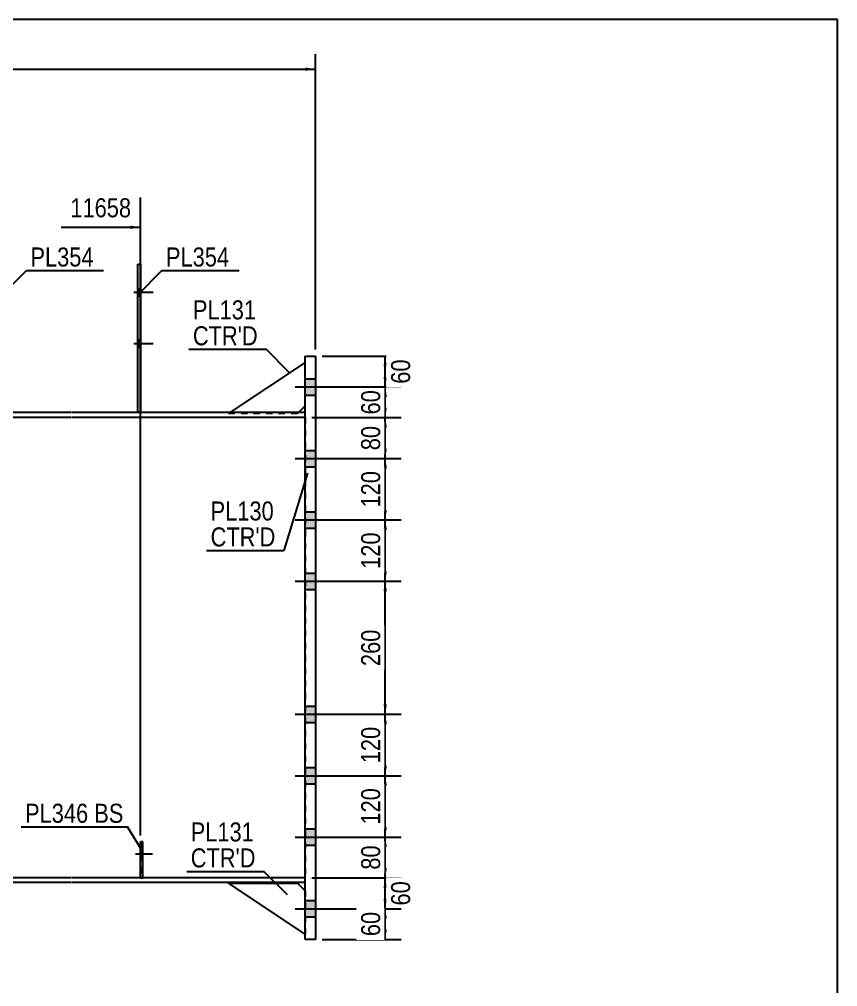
# Model space of a CAD drawing. Header units: millimetres. Extents: x 2 to 405, y 5 to 282.
# Drawn here: x 282 to 405, y 136.5 to 282 of the extents above; entities that cross this region are included whole.
import ezdxf

# ---------------------------------------------------------------- set-up
doc = ezdxf.new("R2010")
doc.units = ezdxf.units.MM
doc.linetypes.add('DXK_LINE_DOT1', pattern=[1.8814, 0.9407, -0.9407])
doc.linetypes.add('DXK_LINE_DOT2', pattern=[3.9198, 1.9599, -1.9599])
doc.styles.add('Arial Narrow', font='ARIALN.TTF', dxfattribs={"height": 0.2})

# ---------------------------------------------------------------- blocks, each defined once
blk = doc.blocks.new('Unknown-623472789-1210')
at = {"color": 5, "linetype": 'Continuous'}
for p, q in [((405, 282), (5, 282)), ((405, 5), (405, 282))]:
    blk.add_line(p, q, dxfattribs=at)
blk = doc.blocks.new('Part-623472789-1541 - 1517')
at = {"color": 2, "linetype": 'Continuous'}
for p, q in [((269.49, 222.87), (257.26, 222.87)), ((257.26, 222.1), (257.26, 222.87)), ((289.85, 222.87), (269.59, 222.87)), ((324.96, 222.87), (289.95, 222.87)), ((269.49, 222.1), (257.26, 222.1)), ((289.85, 222.1), (269.59, 222.1)), ((324.96, 222.1), (289.95, 222.1))]:
    blk.add_line(p, q, dxfattribs=at)
at = {"color": 7, "linetype": 'DXK_LINE_DOT1'}
blk.add_line((324.96, 222.1), (324.96, 222.87), dxfattribs=at)
blk = doc.blocks.new('Part-623472789-1612 - 1517')
at = {"color": 2, "linetype": 'Continuous'}
for p, q in [((257.26, 152.87), (257.26, 152.25)), ((269.49, 152.87), (257.26, 152.87)), ((289.85, 152.87), (269.59, 152.87)), ((324.96, 152.87), (289.95, 152.87)), ((257.26, 152.25), (269.49, 152.25)), ((269.59, 152.25), (289.85, 152.25)), ((289.95, 152.25), (324.96, 152.25))]:
    blk.add_line(p, q, dxfattribs=at)
at = {"color": 7, "linetype": 'DXK_LINE_DOT1'}
blk.add_line((324.96, 152.25), (324.96, 152.87), dxfattribs=at)
blk = doc.blocks.new('Part-623472789-1829 - 1517')
at = {"color": 7, "linetype": 'DXK_LINE_DOT1'}
for p, q in [((300.19, 158.28), (300.19, 152.89)), ((300.57, 158.28), (300.19, 158.28)), ((300.57, 152.89), (300.57, 158.28)), ((300.19, 154.05), (300.57, 154.05)), ((300.19, 152.89), (300.57, 152.89))]:
    blk.add_line(p, q, dxfattribs=at)
blk = doc.blocks.new('Part-623472789-1834 - 1517')
at = {"color": 2, "linetype": 'Continuous'}
for p, q in [((300.19, 152.89), (300.19, 158.28)), ((300.57, 158.28), (300.19, 158.28)), ((300.57, 152.89), (300.57, 158.28)), ((300.57, 152.89), (300.19, 152.89))]:
    blk.add_line(p, q, dxfattribs=at)
blk = doc.blocks.new('Bolt-623472789-1660 - 1517')
at = {"color": 3, "linetype": 'DXK_LINE_DOT2'}
for p, q in [((299.45, 156.51), (301.99, 156.51)), ((300.19, 157.05), (300.57, 157.05)), ((300.19, 155.97), (300.57, 155.97))]:
    blk.add_line(p, q, dxfattribs=at)
blk = doc.blocks.new('Bolt-623472789-1661 - 1517')
at = {"linetype": 'Continuous'}
blk.add_hatch(color=3, dxfattribs=at).paths.add_polyline_path([(300.57, 155.97), (300.57, 157.05), (300.19, 157.05), (300.19, 155.97)])
at = {"color": 3, "linetype": 'Continuous'}
for p, q in [((299.45, 156.51), (301.99, 156.51)), ((300.19, 157.05), (300.57, 157.05)), ((300.19, 155.97), (300.57, 155.97))]:
    blk.add_line(p, q, dxfattribs=at)
blk = doc.blocks.new('Bolt-623472789-1662 - 1517')
at = {"linetype": 'Continuous'}
for points in [[(300.19, 240.41), (300.19, 241.49), (299.8, 241.49), (299.8, 240.41)], [(300.19, 240.41), (300.19, 241.49), (299.8, 241.49), (299.8, 240.41)], [(300.19, 232.72), (300.19, 233.79), (299.8, 233.79), (299.8, 232.72)], [(300.19, 232.72), (300.19, 233.79), (299.8, 233.79), (299.8, 232.72)]]:
    blk.add_hatch(color=3, dxfattribs=at).paths.add_polyline_path(points)
at = {"color": 3, "linetype": 'Continuous'}
for p, q in [((299.19, 240.95), (302.11, 240.95)), ((299.19, 240.95), (302.11, 240.95)), ((299.8, 241.49), (300.19, 241.49)), ((299.8, 241.49), (300.19, 241.49)), ((299.8, 240.41), (300.19, 240.41)), ((299.8, 240.41), (300.19, 240.41)), ((299.19, 233.26), (302.11, 233.26)), ((299.19, 233.26), (302.11, 233.26)), ((299.8, 233.79), (300.19, 233.79)), ((299.8, 233.79), (300.19, 233.79)), ((299.8, 232.72), (300.19, 232.72)), ((299.8, 232.72), (300.19, 232.72))]:
    blk.add_line(p, q, dxfattribs=at)
blk = doc.blocks.new('Bolt-623472789-1663 - 1517')
at = {"linetype": 'Continuous'}
for points in [[(324.96, 227.95), (324.96, 225.49), (326.5, 225.49), (326.5, 227.95)], [(324.96, 227.95), (324.96, 225.49), (326.5, 225.49), (326.5, 227.95)], [(324.96, 217.18), (324.96, 214.72), (326.5, 214.72), (326.5, 217.18)], [(324.96, 217.18), (324.96, 214.72), (326.5, 214.72), (326.5, 217.18)], [(324.96, 207.95), (324.96, 205.49), (326.5, 205.49), (326.5, 207.95)], [(324.96, 207.95), (324.96, 205.49), (326.5, 205.49), (326.5, 207.95)], [(324.96, 198.72), (324.96, 196.25), (326.5, 196.25), (326.5, 198.72)], [(324.96, 198.72), (324.96, 196.25), (326.5, 196.25), (326.5, 198.72)], [(324.96, 178.72), (324.96, 176.25), (326.5, 176.25), (326.5, 178.72)], [(324.96, 178.72), (324.96, 176.25), (326.5, 176.25), (326.5, 178.72)], [(324.96, 169.49), (324.96, 167.02), (326.5, 167.02), (326.5, 169.49)], [(324.96, 169.49), (324.96, 167.02), (326.5, 167.02), (326.5, 169.49)], [(324.96, 160.25), (324.96, 157.79), (326.5, 157.79), (326.5, 160.25)], [(324.96, 160.25), (324.96, 157.79), (326.5, 157.79), (326.5, 160.25)], [(324.96, 149.49), (324.96, 147.02), (326.5, 147.02), (326.5, 149.49)], [(324.96, 149.49), (324.96, 147.02), (326.5, 147.02), (326.5, 149.49)]]:
    blk.add_hatch(color=3, dxfattribs=at).paths.add_polyline_path(points)
at = {"color": 3, "linetype": 'Continuous'}
for p, q in [((324.96, 227.95), (326.5, 227.95)), ((324.96, 227.95), (326.5, 227.95)), ((323.44, 226.72), (332.65, 226.72)), ((323.44, 226.72), (332.65, 226.72)), ((324.96, 225.49), (326.5, 225.49)), ((324.96, 225.49), (326.5, 225.49)), ((324.96, 217.18), (326.5, 217.18)), ((324.96, 217.18), (326.5, 217.18)), ((323.44, 215.95), (332.65, 215.95)), ((323.44, 215.95), (332.65, 215.95)), ((324.96, 214.72), (326.5, 214.72)), ((324.96, 214.72), (326.5, 214.72)), ((323.44, 206.72), (332.65, 206.72)), ((323.44, 206.72), (332.65, 206.72)), ((324.96, 207.95), (326.5, 207.95)), ((324.96, 207.95), (326.5, 207.95)), ((324.96, 205.49), (326.5, 205.49)), ((324.96, 205.49), (326.5, 205.49)), ((324.96, 198.72), (326.5, 198.72)), ((324.96, 198.72), (326.5, 198.72)), ((323.44, 197.49), (332.65, 197.49)), ((323.44, 197.49), (332.65, 197.49)), ((324.96, 196.25), (326.5, 196.25)), ((324.96, 196.25), (326.5, 196.25)), ((323.44, 177.49), (332.65, 177.49)), ((323.44, 177.49), (332.65, 177.49)), ((324.96, 178.72), (326.5, 178.72)), ((324.96, 178.72), (326.5, 178.72)), ((324.96, 176.25), (326.5, 176.25)), ((324.96, 176.25), (326.5, 176.25)), ((324.96, 169.49), (326.5, 169.49)), ((324.96, 169.49), (326.5, 169.49)), ((323.44, 168.25), (332.65, 168.25)), ((323.44, 168.25), (332.65, 168.25)), ((324.96, 167.02), (326.5, 167.02)), ((324.96, 167.02), (326.5, 167.02)), ((324.96, 160.25), (326.5, 160.25)), ((324.96, 160.25), (326.5, 160.25)), ((323.44, 159.02), (332.65, 159.02)), ((323.44, 159.02), (332.65, 159.02)), ((324.96, 157.79), (326.5, 157.79)), ((324.96, 157.79), (326.5, 157.79)), ((324.96, 149.49), (326.5, 149.49)), ((324.96, 149.49), (326.5, 149.49)), ((323.44, 148.25), (332.65, 148.25)), ((323.44, 148.25), (332.65, 148.25)), ((324.96, 147.02), (326.5, 147.02)), ((324.96, 147.02), (326.5, 147.02))]:
    blk.add_line(p, q, dxfattribs=at)
blk = doc.blocks.new('Part-623472789-1671 - 1517')
at = {"color": 2, "linetype": 'Continuous'}
blk.add_line((173, 222.1), (173, 152.87), dxfattribs=at)
at = {"color": 7, "linetype": 'DXK_LINE_DOT1'}
for p, q in [((227.56, 222.1), (173, 222.1)), ((247.93, 222.1), (227.66, 222.1)), ((269.49, 222.1), (248.03, 222.1)), ((289.85, 222.1), (269.59, 222.1)), ((324.96, 222.1), (289.95, 222.1)), ((324.96, 222.1), (324.96, 152.87)), ((227.56, 152.87), (173, 152.87)), ((247.93, 152.87), (227.66, 152.87)), ((269.49, 152.87), (248.03, 152.87)), ((289.85, 152.87), (269.59, 152.87)), ((324.96, 152.87), (289.95, 152.87))]:
    blk.add_line(p, q, dxfattribs=at)
blk = doc.blocks.new('Part-623472789-1839 - 1517')
at = {"color": 2, "linetype": 'Continuous'}
for p, q in [((299.8, 222.87), (299.8, 245.18)), ((299.8, 245.18), (300.19, 245.18)), ((300.19, 245.18), (300.19, 222.87))]:
    blk.add_line(p, q, dxfattribs=at)
at = {"color": 7, "linetype": 'DXK_LINE_DOT1'}
blk.add_line((300.19, 222.87), (299.8, 222.87), dxfattribs=at)
blk = doc.blocks.new('Part-623472789-1919 - 1517')
at = {"color": 2, "linetype": 'Continuous'}
for p, q in [((324.96, 230.41), (313.65, 222.87)), ((324.96, 223.87), (323.96, 222.87))]:
    blk.add_line(p, q, dxfattribs=at)
at = {"color": 7, "linetype": 'DXK_LINE_DOT1'}
for p, q in [((324.96, 223.87), (324.96, 230.41)), ((313.65, 222.87), (313.42, 222.72)), ((323.8, 222.72), (313.42, 222.72)), ((323.96, 222.87), (323.8, 222.72))]:
    blk.add_line(p, q, dxfattribs=at)
blk = doc.blocks.new('Part-623472789-1924 - 1517')
at = {"color": 2, "linetype": 'Continuous'}
for p, q in [((324.96, 144.41), (313.42, 152.1)), ((313.42, 152.1), (323.8, 152.1)), ((323.8, 152.1), (324.96, 150.95))]:
    blk.add_line(p, q, dxfattribs=at)
at = {"color": 7, "linetype": 'DXK_LINE_DOT1'}
blk.add_line((324.96, 150.95), (324.96, 144.41), dxfattribs=at)
blk = doc.blocks.new('Part-623472789-1953 - 1517')
at = {"color": 2, "linetype": 'Continuous'}
for p, q in [((324.96, 143.64), (324.96, 231.33)), ((324.96, 231.33), (326.5, 231.33)), ((326.5, 231.33), (326.5, 143.64)), ((326.5, 143.64), (324.96, 143.64))]:
    blk.add_line(p, q, dxfattribs=at)
blk = doc.blocks.new('StraightDimension-623472789-3764 - 1517')
at = {"linetype": 'Continuous'}
for points in [[(336.74, 225.22), (336.99, 226.72), (337.24, 225.22)], [(337.24, 223.6), (336.99, 222.1), (336.74, 223.6)]]:
    blk.add_hatch(color=7, dxfattribs=at).paths.add_polyline_path(points)
at = {"color": 7, "linetype": 'Continuous'}
for p, q in [((325.96, 226.72), (339.39, 226.72)), ((336.99, 222.1), (336.99, 226.72)), ((325.96, 222.1), (339.39, 222.1))]:
    blk.add_line(p, q, dxfattribs=at)
at = {"color": 0}
blk.add_wipeout([(336.84, 226.84), (332.64, 226.84), (332.64, 221.98), (336.84, 221.98)], dxfattribs=at)
at = {"color": 3, "style": 'Arial Narrow'}
blk.add_text('60', height=2.863, rotation=90.0002, dxfattribs=at).set_placement((336.24, 222.58))
blk = doc.blocks.new('StraightDimension-623472789-3769 - 1517')
at = {"linetype": 'Continuous'}
for points in [[(336.74, 175.99), (336.99, 177.49), (337.24, 175.99)], [(337.24, 169.75), (336.99, 168.25), (336.74, 169.75)]]:
    blk.add_hatch(color=7, dxfattribs=at).paths.add_polyline_path(points)
at = {"color": 7, "linetype": 'Continuous'}
for p, q in [((325.96, 177.49), (339.39, 177.49)), ((336.99, 168.25), (336.99, 177.49)), ((325.96, 168.25), (339.39, 168.25))]:
    blk.add_line(p, q, dxfattribs=at)
at = {"color": 0}
blk.add_wipeout([(336.84, 176.21), (332.64, 176.21), (332.64, 169.53), (336.84, 169.53)], dxfattribs=at)
at = {"color": 3, "style": 'Arial Narrow'}
blk.add_text('120', height=2.863, rotation=90.0002, dxfattribs=at).set_placement((336.24, 170.13))
blk = doc.blocks.new('StraightDimension-623472789-2237 - 1517')
at = {"linetype": 'Continuous'}
blk.add_hatch(color=7, dxfattribs=at).paths.add_polyline_path([(325, 274.75), (326.5, 274.5), (325, 274.25)])
at = {"color": 7, "linetype": 'Continuous'}
for p, q in [((326.5, 232.33), (326.5, 276.75)), ((40.94, 274.5), (326.5, 274.5))]:
    blk.add_line(p, q, dxfattribs=at)
blk = doc.blocks.new('StraightDimension-623472789-3763 - 1517')
at = {"linetype": 'Continuous'}
for points in [[(336.74, 229.83), (336.99, 231.33), (337.24, 229.83)], [(337.24, 228.22), (336.99, 226.72), (336.74, 228.22)]]:
    blk.add_hatch(color=7, dxfattribs=at).paths.add_polyline_path(points)
at = {"color": 7, "linetype": 'Continuous'}
for p, q in [((327.5, 231.33), (339.24, 231.33)), ((336.99, 226.72), (336.99, 231.33)), ((325.96, 226.72), (339.24, 226.72))]:
    blk.add_line(p, q, dxfattribs=at)
at = {"color": 0}
blk.add_wipeout([(341.34, 231.45), (337.14, 231.45), (337.14, 226.6), (341.34, 226.6)], dxfattribs=at)
at = {"color": 3, "style": 'Arial Narrow'}
blk.add_text('60', height=2.863, rotation=90.0002, dxfattribs=at).set_placement((340.74, 227.2))
blk = doc.blocks.new('StraightDimension-623472789-3765 - 1517')
at = {"linetype": 'Continuous'}
for points in [[(336.74, 220.6), (336.99, 222.1), (337.24, 220.6)], [(337.24, 217.45), (336.99, 215.95), (336.74, 217.45)]]:
    blk.add_hatch(color=7, dxfattribs=at).paths.add_polyline_path(points)
at = {"color": 7, "linetype": 'Continuous'}
for p, q in [((325.96, 222.1), (339.39, 222.1)), ((336.99, 215.95), (336.99, 222.1)), ((325.96, 215.95), (339.39, 215.95))]:
    blk.add_line(p, q, dxfattribs=at)
at = {"color": 0}
blk.add_wipeout([(336.84, 221.45), (332.64, 221.45), (332.64, 216.6), (336.84, 216.6)], dxfattribs=at)
at = {"color": 3, "style": 'Arial Narrow'}
blk.add_text('80', height=2.863, rotation=90.0002, dxfattribs=at).set_placement((336.24, 217.2))
blk = doc.blocks.new('StraightDimension-623472789-3766 - 1517')
at = {"linetype": 'Continuous'}
for points in [[(336.74, 214.45), (336.99, 215.95), (337.24, 214.45)], [(337.24, 208.22), (336.99, 206.72), (336.74, 208.22)]]:
    blk.add_hatch(color=7, dxfattribs=at).paths.add_polyline_path(points)
at = {"color": 7, "linetype": 'Continuous'}
for p, q in [((325.96, 215.95), (339.39, 215.95)), ((336.99, 206.72), (336.99, 215.95)), ((325.96, 206.72), (339.39, 206.72))]:
    blk.add_line(p, q, dxfattribs=at)
at = {"color": 0}
blk.add_wipeout([(336.84, 214.67), (332.64, 214.67), (332.64, 207.99), (336.84, 207.99)], dxfattribs=at)
at = {"color": 3, "style": 'Arial Narrow'}
blk.add_text('120', height=2.863, rotation=90.0002, dxfattribs=at).set_placement((336.24, 208.59))
blk = doc.blocks.new('StraightDimension-623472789-3767 - 1517')
at = {"linetype": 'Continuous'}
for points in [[(336.74, 205.22), (336.99, 206.72), (337.24, 205.22)], [(337.24, 198.99), (336.99, 197.49), (336.74, 198.99)]]:
    blk.add_hatch(color=7, dxfattribs=at).paths.add_polyline_path(points)
at = {"color": 7, "linetype": 'Continuous'}
for p, q in [((325.96, 206.72), (339.39, 206.72)), ((336.99, 197.49), (336.99, 206.72)), ((325.96, 197.49), (339.39, 197.49))]:
    blk.add_line(p, q, dxfattribs=at)
at = {"color": 0}
blk.add_wipeout([(336.84, 205.44), (332.64, 205.44), (332.64, 198.76), (336.84, 198.76)], dxfattribs=at)
at = {"color": 3, "style": 'Arial Narrow'}
blk.add_text('120', height=2.863, rotation=90.0002, dxfattribs=at).set_placement((336.24, 199.36))
blk = doc.blocks.new('StraightDimension-623472789-3768 - 1517')
at = {"linetype": 'Continuous'}
for points in [[(336.74, 195.99), (336.99, 197.49), (337.24, 195.99)], [(337.24, 178.99), (336.99, 177.49), (336.74, 178.99)]]:
    blk.add_hatch(color=7, dxfattribs=at).paths.add_polyline_path(points)
at = {"color": 7, "linetype": 'Continuous'}
for p, q in [((325.96, 197.49), (339.39, 197.49)), ((336.99, 177.49), (336.99, 197.49)), ((325.96, 177.49), (339.39, 177.49))]:
    blk.add_line(p, q, dxfattribs=at)
at = {"color": 0}
blk.add_wipeout([(336.84, 190.83), (332.64, 190.83), (332.64, 184.14), (336.84, 184.14)], dxfattribs=at)
at = {"color": 3, "style": 'Arial Narrow'}
blk.add_text('260', height=2.863, rotation=90.0002, dxfattribs=at).set_placement((336.24, 184.74))
blk = doc.blocks.new('StraightDimension-623472789-3770 - 1517')
at = {"linetype": 'Continuous'}
for points in [[(336.74, 166.75), (336.99, 168.25), (337.24, 166.75)], [(337.24, 160.53), (336.99, 159.03), (336.74, 160.53)]]:
    blk.add_hatch(color=7, dxfattribs=at).paths.add_polyline_path(points)
at = {"color": 7, "linetype": 'Continuous'}
for p, q in [((325.96, 168.25), (339.39, 168.25)), ((336.99, 159.03), (336.99, 168.25)), ((325.96, 159.03), (339.39, 159.03))]:
    blk.add_line(p, q, dxfattribs=at)
at = {"color": 0}
blk.add_wipeout([(336.84, 166.98), (332.64, 166.98), (332.64, 160.3), (336.84, 160.3)], dxfattribs=at)
at = {"color": 3, "style": 'Arial Narrow'}
blk.add_text('120', height=2.863, rotation=90.0002, dxfattribs=at).set_placement((336.24, 160.9))
blk = doc.blocks.new('StraightDimension-623472789-3771 - 1517')
at = {"linetype": 'Continuous'}
for points in [[(336.74, 157.53), (336.99, 159.03), (337.24, 157.53)], [(337.24, 154.37), (336.99, 152.87), (336.74, 154.37)]]:
    blk.add_hatch(color=7, dxfattribs=at).paths.add_polyline_path(points)
at = {"color": 7, "linetype": 'Continuous'}
for p, q in [((325.96, 159.03), (339.39, 159.03)), ((336.99, 152.87), (336.99, 159.03)), ((325.96, 152.87), (339.39, 152.87))]:
    blk.add_line(p, q, dxfattribs=at)
at = {"color": 0}
blk.add_wipeout([(336.84, 158.38), (332.64, 158.38), (332.64, 153.52), (336.84, 153.52)], dxfattribs=at)
at = {"color": 3, "style": 'Arial Narrow'}
blk.add_text('80', height=2.863, rotation=90.0002, dxfattribs=at).set_placement((336.24, 154.12))
blk = doc.blocks.new('StraightDimension-623472789-3772 - 1517')
at = {"linetype": 'Continuous'}
for points in [[(336.74, 151.37), (336.99, 152.87), (337.24, 151.37)], [(337.24, 149.75), (336.99, 148.25), (336.74, 149.75)]]:
    blk.add_hatch(color=7, dxfattribs=at).paths.add_polyline_path(points)
at = {"color": 7, "linetype": 'Continuous'}
for p, q in [((325.96, 152.87), (339.24, 152.87)), ((336.99, 148.25), (336.99, 152.87)), ((325.96, 148.25), (339.24, 148.25))]:
    blk.add_line(p, q, dxfattribs=at)
at = {"color": 0}
blk.add_wipeout([(341.34, 152.99), (337.14, 152.99), (337.14, 148.13), (341.34, 148.13)], dxfattribs=at)
at = {"color": 3, "style": 'Arial Narrow'}
blk.add_text('60', height=2.863, rotation=90.0002, dxfattribs=at).set_placement((340.74, 148.73))
blk = doc.blocks.new('StraightDimension-623472789-3773 - 1517')
at = {"linetype": 'Continuous'}
for points in [[(336.74, 146.75), (336.99, 148.25), (337.24, 146.75)], [(337.24, 145.14), (336.99, 143.64), (336.74, 145.14)]]:
    blk.add_hatch(color=7, dxfattribs=at).paths.add_polyline_path(points)
at = {"color": 7, "linetype": 'Continuous'}
for p, q in [((325.96, 148.25), (339.39, 148.25)), ((336.99, 143.64), (336.99, 148.25)), ((327.5, 143.64), (339.39, 143.64))]:
    blk.add_line(p, q, dxfattribs=at)
at = {"color": 0}
blk.add_wipeout([(336.84, 148.37), (332.64, 148.37), (332.64, 143.52), (336.84, 143.52)], dxfattribs=at)
at = {"color": 3, "style": 'Arial Narrow'}
blk.add_text('60', height=2.863, rotation=90.0002, dxfattribs=at).set_placement((336.24, 144.12))
blk = doc.blocks.new('StraightDimension-623472789-6322 - 1517')
at = {"linetype": 'Continuous'}
blk.add_hatch(color=7, dxfattribs=at).paths.add_polyline_path([(298.69, 250.98), (300.19, 250.73), (298.69, 250.48)])
at = {"color": 7, "linetype": 'Continuous'}
for p, q in [((300.19, 159.28), (300.19, 255.23)), ((288.3, 250.73), (300.19, 250.73))]:
    blk.add_line(p, q, dxfattribs=at)
at = {"color": 0}
blk.add_wipeout([(299.41, 251.63), (299.41, 255.83), (289.07, 255.83), (289.07, 251.63)], dxfattribs=at)
at = {"color": 3, "style": 'Arial Narrow'}
blk.add_text('11658', height=2.863, dxfattribs=at).set_placement((289.67, 252.23))
blk = doc.blocks.new('Mark-623472789-1770 - 1517')
at = {"color": 0}
blk.add_wipeout([(293.17, 244.83), (293.17, 247.83), (283.67, 247.83), (283.67, 244.83)], dxfattribs=at)
blk.add_wipeout([(293.17, 244.83), (293.17, 247.83), (283.67, 247.83), (283.67, 244.83)], dxfattribs=at)
at = {"color": 7, "linetype": 'Continuous'}
for p, q in [((279.53, 240.69), (283.07, 244.23)), ((283.07, 244.23), (294.67, 244.23))]:
    blk.add_line(p, q, dxfattribs=at)
at = {"color": 3, "style": 'Arial Narrow'}
blk.add_text('PL354', height=2.863, dxfattribs=at).set_placement((283.67, 244.83))
blk = doc.blocks.new('Mark-623472789-1835 - 1517')
at = {"color": 0}
blk.add_wipeout([(313.54, 244.83), (313.54, 247.83), (304.04, 247.83), (304.04, 244.83)], dxfattribs=at)
blk.add_wipeout([(313.54, 244.83), (313.54, 247.83), (304.04, 247.83), (304.04, 244.83)], dxfattribs=at)
at = {"color": 7, "linetype": 'Continuous'}
for p, q in [((299.9, 240.69), (303.44, 244.23)), ((303.44, 244.23), (315.04, 244.23))]:
    blk.add_line(p, q, dxfattribs=at)
at = {"color": 3, "style": 'Arial Narrow'}
blk.add_text('PL354', height=2.863, dxfattribs=at).set_placement((304.04, 244.83))
blk = doc.blocks.new('Mark-623472789-1915 - 1517')
at = {"color": 7, "linetype": 'Continuous'}
blk.add_line((322.63, 228.85), (319.09, 232.38), dxfattribs=at)
at = {"color": 0}
for points in [[(317.59, 236.88), (317.59, 239.88), (308.09, 239.88), (308.09, 236.88)], [(317.84, 232.98), (317.84, 235.98), (308.09, 235.98), (308.09, 232.98)]]:
    blk.add_wipeout(points, dxfattribs=at)
for points in [[(317.59, 236.88), (317.59, 239.88), (308.09, 239.88), (308.09, 236.88)], [(317.84, 232.98), (317.84, 235.98), (308.09, 235.98), (308.09, 232.98)]]:
    blk.add_wipeout(points, dxfattribs=at)
at = {"color": 7, "linetype": 'Continuous'}
blk.add_line((307.49, 232.38), (319.09, 232.38), dxfattribs=at)
at = {"color": 3, "style": 'Arial Narrow'}
blk.add_text('PL131', height=2.863, dxfattribs=at).set_placement((308.09, 236.88))
at = {"color": 1, "style": 'Arial Narrow'}
blk.add_text("CTR'D", height=2.863, dxfattribs=at).set_placement((308.09, 232.98))
blk = doc.blocks.new('Mark-623472789-1920 - 1517')
at = {"color": 7, "linetype": 'Continuous'}
blk.add_line((322.3, 150.32), (318.77, 153.86), dxfattribs=at)
at = {"color": 0}
for points in [[(317.27, 158.36), (317.27, 161.36), (307.76, 161.36), (307.76, 158.36)], [(317.52, 154.46), (317.52, 157.46), (307.76, 157.46), (307.76, 154.46)]]:
    blk.add_wipeout(points, dxfattribs=at)
for points in [[(317.27, 158.36), (317.27, 161.36), (307.76, 161.36), (307.76, 158.36)], [(317.52, 154.46), (317.52, 157.46), (307.76, 157.46), (307.76, 154.46)]]:
    blk.add_wipeout(points, dxfattribs=at)
at = {"color": 7, "linetype": 'Continuous'}
blk.add_line((307.16, 153.86), (318.77, 153.86), dxfattribs=at)
at = {"color": 3, "style": 'Arial Narrow'}
blk.add_text('PL131', height=2.863, dxfattribs=at).set_placement((307.76, 158.36))
at = {"color": 1, "style": 'Arial Narrow'}
blk.add_text("CTR'D", height=2.863, dxfattribs=at).set_placement((307.76, 154.46))
blk = doc.blocks.new('Mark-623472789-1949 - 1517')
at = {"color": 7, "linetype": 'Continuous'}
blk.add_line((325.29, 213.77), (321.75, 202.13), dxfattribs=at)
at = {"color": 0}
for points in [[(320.25, 206.63), (320.25, 209.63), (310.75, 209.63), (310.75, 206.63)], [(320.5, 202.73), (320.5, 205.73), (310.75, 205.73), (310.75, 202.73)]]:
    blk.add_wipeout(points, dxfattribs=at)
for points in [[(320.25, 206.63), (320.25, 209.63), (310.75, 209.63), (310.75, 206.63)], [(320.5, 202.73), (320.5, 205.73), (310.75, 205.73), (310.75, 202.73)]]:
    blk.add_wipeout(points, dxfattribs=at)
at = {"color": 7, "linetype": 'Continuous'}
blk.add_line((310.15, 202.13), (321.75, 202.13), dxfattribs=at)
at = {"color": 3, "style": 'Arial Narrow'}
blk.add_text('PL130', height=2.863, dxfattribs=at).set_placement((310.75, 206.63))
at = {"color": 1, "style": 'Arial Narrow'}
blk.add_text("CTR'D", height=2.863, dxfattribs=at).set_placement((310.75, 202.73))
blk = doc.blocks.new('MarkSet-623472789-2445 - 1517')
at = {"color": 0}
for points in [[(292.36, 161.17), (292.36, 164.17), (282.86, 164.17), (282.86, 161.17)], [(297.65, 161.17), (297.65, 164.17), (293.26, 164.17), (293.26, 161.17)]]:
    blk.add_wipeout(points, dxfattribs=at)
for points in [[(292.36, 161.17), (292.36, 164.17), (282.86, 164.17), (282.86, 161.17)], [(297.65, 161.17), (297.65, 164.17), (293.26, 164.17), (293.26, 161.17)]]:
    blk.add_wipeout(points, dxfattribs=at)
at = {"color": 7, "linetype": 'Continuous'}
for p in [(282.26, 160.57), (300.29, 157.18)]:
    blk.add_line(p, (298.25, 160.57), dxfattribs=at)
at = {"color": 3, "style": 'Arial Narrow'}
for s, p in [('PL346', (282.86, 161.17)), ('BS', (293.26, 161.17))]:
    blk.add_text(s, height=2.863, dxfattribs=at).set_placement(p)

msp = doc.modelspace()

# ---------------------------------------------------------------- block references
for name in ['Unknown-623472789-1210', 'Part-623472789-1839 - 1517', 'Bolt-623472789-1662 - 1517', 'Part-623472789-1953 - 1517', 'Part-623472789-1919 - 1517', 'Bolt-623472789-1663 - 1517', 'Part-623472789-1541 - 1517', 'Part-623472789-1671 - 1517', 'Part-623472789-1829 - 1517', 'Part-623472789-1834 - 1517', 'Bolt-623472789-1660 - 1517', 'Bolt-623472789-1661 - 1517', 'Part-623472789-1612 - 1517', 'Part-623472789-1924 - 1517']:
    msp.add_blockref(name, (0, 0))

# ---------------------------------------------------------------- next in the draw order: block references
for name in ['StraightDimension-623472789-2237 - 1517', 'StraightDimension-623472789-3764 - 1517', 'StraightDimension-623472789-3769 - 1517', 'Mark-623472789-1920 - 1517']:
    msp.add_blockref(name, (0, 0))

# ---------------------------------------------------------------- next in the draw order: block references
for name in ['StraightDimension-623472789-6322 - 1517', 'Mark-623472789-1915 - 1517', 'StraightDimension-623472789-3763 - 1517', 'StraightDimension-623472789-3765 - 1517', 'StraightDimension-623472789-3770 - 1517']:
    msp.add_blockref(name, (0, 0))

# ---------------------------------------------------------------- next in the draw order: block references
for name in ['Mark-623472789-1770 - 1517', 'Mark-623472789-1835 - 1517', 'StraightDimension-623472789-3766 - 1517', 'MarkSet-623472789-2445 - 1517', 'StraightDimension-623472789-3771 - 1517']:
    msp.add_blockref(name, (0, 0))

# ---------------------------------------------------------------- next in the draw order: block references
for name in ['StraightDimension-623472789-3767 - 1517', 'StraightDimension-623472789-3772 - 1517']:
    msp.add_blockref(name, (0, 0))

# ---------------------------------------------------------------- next in the draw order: block references
for name in ['Mark-623472789-1949 - 1517', 'StraightDimension-623472789-3768 - 1517', 'StraightDimension-623472789-3773 - 1517']:
    msp.add_blockref(name, (0, 0))

doc.saveas('drawing.dxf')
